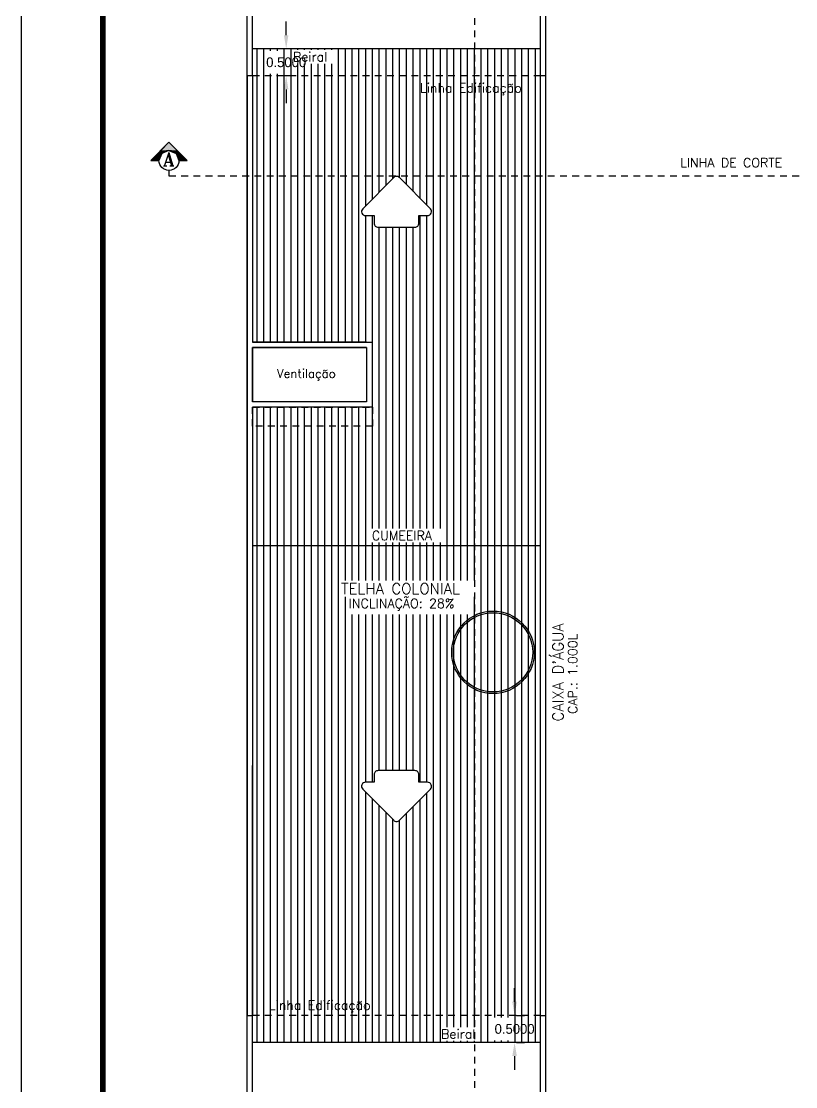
# Model space of a CAD drawing. Extents: x 1223 to 2114, y 507 to 973.
# Drawn here: x 1931.86 to 1946.11, y 573.05 to 592.67 of the extents above; entities that cross this region are included whole.
import ezdxf

# ---------------------------------------------------------------- set-up
doc = ezdxf.new("R2010")
doc.units = 0
doc.header["$MEASUREMENT"] = 0
doc.linetypes.add('HIDDEN2', pattern=[0.1875, 0.125, -0.0625])
doc.layers.get('0').update_dxf_attribs({"linetype": 'CONTINUOUS'})
doc.layers.get('DEFPOINTS').update_dxf_attribs({"linetype": 'CONTINUOUS'})
for name, color, linetype in [('CAIXA_DAGUA', 4, 'CONTINUOUS'), ('DIVERSOS', 2, 'CONTINUOUS'), ('JANELAS', 8, 'CONTINUOUS'), ('PAREDE', 2, 'CONTINUOUS'), ('PROJECAO', 7, 'HIDDEN2'), ('REBAIXO', 8, 'CONTINUOUS')]:
    doc.layers.add(name, color=color, linetype=linetype)
doc.styles.add('PADRAO_TXT', font='romans.shx')
doc.styles.add('PADRAO_TXT2', font='romant', dxfattribs={"height": 0.6})
doc.dimstyles.get("Standard").update_dxf_attribs({"dimtxt": 0.18, "dimasz": 0.18, "dimexe": 0.18, "dimexo": 0.0625, "dimgap": 0.09, "dimtad": 0, "dimtih": 1, "dimtoh": 1, "dimdec": 4, "dimzin": 0, "dimdsep": 46, "dimtxsty": 'Standard', "dimcen": 0.09, "dimadec": 0, "dimazin": 0, "dimtfac": 1, "dimtdec": 4, "dimtofl": 0, "dimtmove": 0, "dimatfit": 3, "dimfxl": 0, "dimtolj": 1, "dimtzin": 0, "dimarcsym": 0})

# ---------------------------------------------------------------- blocks, each defined once
blk = doc.blocks.new('*D284')
at = {"layer": 'DEFPOINTS', "color": 0, "transparency": 16777216}
for p in [(1936.733, 592.161), (1936.885, 592.161), (1936.885, 591.661)]:
    blk.add_point(p, dxfattribs=at)
at = {"layer": 'PAREDE', "color": 7, "lineweight": -2, "transparency": 16777216}
for p, q in [((1936.733, 592.411), (1936.733, 592.661)), ((1936.733, 591.411), (1936.733, 591.161))]:
    blk.add_line(p, q, dxfattribs=at)
at = {"layer": 'PAREDE', "color": 0, "lineweight": -2, "transparency": 16777216}
for p, q in [((1936.823, 592.161), (1936.553, 592.161)), ((1936.823, 591.661), (1936.553, 591.661))]:
    blk.add_line(p, q, dxfattribs=at)
at = {"layer": 'PAREDE', "color": 7, "transparency": 16777216}
for points in [[(1936.691, 592.411), (1936.774, 592.411), (1936.733, 592.161)], [(1936.691, 591.411), (1936.774, 591.411), (1936.733, 591.661)]]:
    blk.add_solid(points, dxfattribs=at)
at = {"layer": 'PAREDE', "color": 0, "transparency": 16777216, "insert": (1936.733, 591.911), "char_height": 0.18, "attachment_point": 5}
blk.add_mtext('\\A1;0.5000', dxfattribs=at)
blk = doc.blocks.new('SETA1')
at = {"layer": 'DIVERSOS'}
blk.add_lwpolyline([(-0.225, 0), (0.225, 0, 0.414214), (0.275, 0.05), (0.275, 0.142), (0.379, 0.142, 0.668179), (0.415, 0.227), (0.035, 0.61, 0.414214), (-0.035, 0.61), (-0.415, 0.227, 0.668179), (-0.379, 0.142), (-0.275, 0.142), (-0.275, 0.05, 0.414214)], format="xyb", close=True, dxfattribs=at)
blk = doc.blocks.new('*X195')
at = {"color": 0}
for p, q in [((1787.258, 635.615), (1787.258, 636.115)), ((1787.383, 635.615), (1787.383, 636.115)), ((1787.508, 636.079), (1787.508, 636.115)), ((1787.633, 636.079), (1787.633, 636.115)), ((1787.758, 635.615), (1787.758, 636.115)), ((1787.883, 635.615), (1787.883, 636.115)), ((1788.008, 636.095), (1788.008, 636.115)), ((1788.133, 636.095), (1788.133, 636.115)), ((1788.258, 636.095), (1788.258, 636.115)), ((1788.383, 636.095), (1788.383, 636.115)), ((1788.508, 636.095), (1788.508, 636.115)), ((1788.633, 636.095), (1788.633, 636.115)), ((1788.758, 635.615), (1788.758, 636.115)), ((1788.883, 635.615), (1788.883, 636.115)), ((1789.008, 635.615), (1789.008, 636.115)), ((1789.133, 635.615), (1789.133, 636.115)), ((1789.258, 635.615), (1789.258, 636.115)), ((1789.383, 635.615), (1789.383, 636.115)), ((1789.508, 635.615), (1789.508, 636.115)), ((1789.633, 635.615), (1789.633, 636.115)), ((1789.758, 635.615), (1789.758, 636.115)), ((1789.883, 635.615), (1789.883, 636.115)), ((1790.008, 635.615), (1790.008, 636.115)), ((1790.133, 635.615), (1790.133, 636.115)), ((1790.258, 635.615), (1790.258, 636.115)), ((1790.383, 635.615), (1790.383, 636.115)), ((1790.508, 635.615), (1790.508, 636.115)), ((1790.633, 635.615), (1790.633, 636.115)), ((1790.758, 635.615), (1790.758, 636.115)), ((1790.883, 635.615), (1790.883, 636.115)), ((1791.008, 635.615), (1791.008, 636.115)), ((1791.133, 635.615), (1791.133, 636.115)), ((1791.258, 635.615), (1791.258, 636.115)), ((1791.383, 635.615), (1791.383, 636.115)), ((1791.508, 635.615), (1791.508, 636.115)), ((1791.633, 635.615), (1791.633, 636.115)), ((1791.758, 635.615), (1791.758, 636.115)), ((1791.883, 635.615), (1791.883, 636.115)), ((1792.008, 635.615), (1792.008, 636.115)), ((1792.133, 635.615), (1792.133, 636.115)), ((1792.258, 635.615), (1792.258, 636.115)), ((1792.383, 635.615), (1792.383, 636.115)), ((1788.008, 635.615), (1788.008, 635.84)), ((1788.133, 635.615), (1788.133, 635.84)), ((1788.258, 635.615), (1788.258, 635.84)), ((1788.383, 635.615), (1788.383, 635.84)), ((1788.508, 635.615), (1788.508, 635.84)), ((1788.633, 635.615), (1788.633, 635.84)), ((1787.508, 635.615), (1787.508, 635.652)), ((1787.633, 635.615), (1787.633, 635.652)), ((1787.258, 630.715), (1787.258, 635.615)), ((1787.383, 630.715), (1787.383, 635.615)), ((1787.508, 630.715), (1787.508, 635.615)), ((1787.633, 630.715), (1787.633, 635.615)), ((1787.758, 630.715), (1787.758, 635.615)), ((1787.883, 630.715), (1787.883, 635.615)), ((1788.008, 630.715), (1788.008, 635.615)), ((1788.133, 630.715), (1788.133, 635.615)), ((1788.258, 630.715), (1788.258, 635.615)), ((1788.383, 630.715), (1788.383, 635.615)), ((1788.508, 630.715), (1788.508, 635.615)), ((1788.633, 630.715), (1788.633, 635.615)), ((1788.758, 630.715), (1788.758, 635.615)), ((1788.883, 630.715), (1788.883, 635.615)), ((1789.008, 630.715), (1789.008, 635.615)), ((1789.133, 630.715), (1789.133, 635.615)), ((1789.258, 633.226), (1789.258, 635.615)), ((1789.383, 633.352), (1789.383, 635.615)), ((1789.508, 633.478), (1789.508, 635.615)), ((1789.633, 633.604), (1789.633, 635.615)), ((1789.758, 633.73), (1789.758, 635.615)), ((1789.883, 633.741), (1789.883, 635.615)), ((1790.008, 633.614), (1790.008, 635.615)), ((1790.133, 633.488), (1790.133, 635.615)), ((1790.258, 633.362), (1790.258, 635.615)), ((1790.383, 633.236), (1790.383, 635.615)), ((1790.508, 627.279), (1790.508, 635.615)), ((1790.633, 627.279), (1790.633, 635.615)), ((1790.758, 626.965), (1790.758, 635.615)), ((1790.883, 626.965), (1790.883, 635.615)), ((1791.008, 626.965), (1791.008, 635.615)), ((1791.133, 626.965), (1791.133, 635.615)), ((1791.258, 626.965), (1791.258, 635.615)), ((1791.383, 626.965), (1791.383, 635.615)), ((1791.508, 626.965), (1791.508, 635.615)), ((1791.633, 626.965), (1791.633, 635.615)), ((1791.758, 626.965), (1791.758, 635.615)), ((1791.883, 626.965), (1791.883, 635.615)), ((1792.008, 626.965), (1792.008, 635.615)), ((1792.133, 626.965), (1792.133, 635.615)), ((1792.258, 626.965), (1792.258, 635.615)), ((1792.383, 626.965), (1792.383, 635.615)), ((1789.258, 630.715), (1789.258, 633.043)), ((1789.383, 627.279), (1789.383, 633.043)), ((1790.258, 627.279), (1790.258, 633.043)), ((1790.383, 627.279), (1790.383, 633.043)), ((1789.508, 627.279), (1789.508, 632.83)), ((1789.633, 627.279), (1789.633, 632.83)), ((1789.758, 627.279), (1789.758, 632.83)), ((1789.883, 627.279), (1789.883, 632.83)), ((1790.008, 627.279), (1790.008, 632.83)), ((1790.133, 627.279), (1790.133, 632.83)), ((1787.258, 626.965), (1787.258, 629.515)), ((1787.383, 626.965), (1787.383, 629.515)), ((1787.508, 626.965), (1787.508, 629.515)), ((1787.633, 626.965), (1787.633, 629.515)), ((1787.758, 626.965), (1787.758, 629.515)), ((1787.883, 626.965), (1787.883, 629.515)), ((1788.008, 626.965), (1788.008, 629.515)), ((1788.133, 626.965), (1788.133, 629.515)), ((1788.258, 626.965), (1788.258, 629.515)), ((1788.383, 626.965), (1788.383, 629.515)), ((1788.508, 626.965), (1788.508, 629.515)), ((1788.633, 626.965), (1788.633, 629.515)), ((1788.758, 626.965), (1788.758, 629.515)), ((1788.883, 626.965), (1788.883, 629.515)), ((1789.008, 626.965), (1789.008, 629.515)), ((1789.133, 626.965), (1789.133, 629.515)), ((1789.258, 626.965), (1789.258, 629.515)), ((1789.383, 626.965), (1789.383, 627.024)), ((1789.508, 626.965), (1789.508, 627.024)), ((1789.633, 626.965), (1789.633, 627.024)), ((1789.758, 626.965), (1789.758, 627.024)), ((1789.883, 626.965), (1789.883, 627.024)), ((1790.008, 626.965), (1790.008, 627.024)), ((1790.133, 626.965), (1790.133, 627.024)), ((1790.258, 626.965), (1790.258, 627.024)), ((1790.383, 626.965), (1790.383, 627.024)), ((1790.508, 626.965), (1790.508, 627.024)), ((1790.633, 626.965), (1790.633, 627.024)), ((1787.258, 618.315), (1787.258, 626.965)), ((1787.383, 618.315), (1787.383, 626.965)), ((1787.508, 618.315), (1787.508, 626.965)), ((1787.633, 618.315), (1787.633, 626.965)), ((1787.758, 618.315), (1787.758, 626.965)), ((1787.883, 618.315), (1787.883, 626.965)), ((1788.008, 618.315), (1788.008, 626.965)), ((1788.133, 618.315), (1788.133, 626.965)), ((1788.258, 618.315), (1788.258, 626.965)), ((1788.383, 618.315), (1788.383, 626.965)), ((1788.508, 618.315), (1788.508, 626.965)), ((1788.633, 618.315), (1788.633, 626.965)), ((1788.758, 618.315), (1788.758, 626.965)), ((1788.883, 626.323), (1788.883, 626.965)), ((1789.008, 626.323), (1789.008, 626.965)), ((1789.133, 626.323), (1789.133, 626.965)), ((1789.258, 626.323), (1789.258, 626.965)), ((1789.383, 626.323), (1789.383, 626.965)), ((1789.508, 626.323), (1789.508, 626.965)), ((1789.633, 626.323), (1789.633, 626.965)), ((1789.758, 626.323), (1789.758, 626.965)), ((1789.883, 626.323), (1789.883, 626.965)), ((1790.008, 626.323), (1790.008, 626.965)), ((1790.133, 626.323), (1790.133, 626.965)), ((1790.258, 626.323), (1790.258, 626.965)), ((1790.383, 626.323), (1790.383, 626.965)), ((1790.508, 626.323), (1790.508, 626.965)), ((1790.633, 626.323), (1790.633, 626.965)), ((1790.758, 626.323), (1790.758, 626.965)), ((1790.883, 626.323), (1790.883, 626.965)), ((1791.008, 626.323), (1791.008, 626.965)), ((1791.133, 626.323), (1791.133, 626.965)), ((1791.258, 626.323), (1791.258, 626.965)), ((1791.383, 618.315), (1791.383, 626.965)), ((1791.508, 618.315), (1791.508, 626.965)), ((1791.633, 618.315), (1791.633, 626.965)), ((1791.758, 618.315), (1791.758, 626.965)), ((1791.883, 618.315), (1791.883, 626.965)), ((1792.008, 618.315), (1792.008, 626.965)), ((1792.133, 618.315), (1792.133, 626.965)), ((1792.258, 618.315), (1792.258, 626.965)), ((1792.383, 618.315), (1792.383, 626.965)), ((1788.883, 618.315), (1788.883, 626.023)), ((1791.258, 618.315), (1791.258, 626.023)), ((1789.008, 618.315), (1789.008, 625.696)), ((1789.133, 618.315), (1789.133, 625.696)), ((1789.258, 622.61), (1789.258, 625.696)), ((1789.383, 622.61), (1789.383, 625.696)), ((1789.508, 622.823), (1789.508, 625.696)), ((1789.633, 622.823), (1789.633, 625.696)), ((1789.758, 622.823), (1789.758, 625.696)), ((1789.883, 622.823), (1789.883, 625.696)), ((1790.008, 622.823), (1790.008, 625.696)), ((1790.133, 622.823), (1790.133, 625.696)), ((1790.258, 622.61), (1790.258, 625.696)), ((1790.383, 622.61), (1790.383, 625.696)), ((1790.508, 618.315), (1790.508, 625.696)), ((1790.633, 618.315), (1790.633, 625.696)), ((1790.758, 618.315), (1790.758, 625.696)), ((1790.883, 618.315), (1790.883, 625.696)), ((1791.008, 618.315), (1791.008, 625.696)), ((1791.133, 618.315), (1791.133, 625.696)), ((1789.258, 618.315), (1789.258, 622.427)), ((1789.383, 618.315), (1789.383, 622.301)), ((1790.383, 618.315), (1790.383, 622.417)), ((1789.508, 618.315), (1789.508, 622.175)), ((1790.133, 618.315), (1790.133, 622.164)), ((1790.258, 618.315), (1790.258, 622.291)), ((1789.633, 618.315), (1789.633, 622.049)), ((1789.758, 618.315), (1789.758, 621.923)), ((1789.883, 618.315), (1789.883, 621.912)), ((1790.008, 618.315), (1790.008, 622.038)), ((1787.258, 617.815), (1787.258, 618.315)), ((1787.383, 617.815), (1787.383, 618.315)), ((1787.508, 617.815), (1787.508, 618.315)), ((1787.633, 617.815), (1787.633, 618.315)), ((1787.758, 617.815), (1787.758, 618.315)), ((1787.883, 617.815), (1787.883, 618.315)), ((1788.008, 617.815), (1788.008, 618.315)), ((1788.133, 617.815), (1788.133, 618.315)), ((1788.258, 617.815), (1788.258, 618.315)), ((1788.383, 617.815), (1788.383, 618.315)), ((1788.508, 617.815), (1788.508, 618.315)), ((1788.633, 617.815), (1788.633, 618.315)), ((1788.758, 617.815), (1788.758, 618.315)), ((1788.883, 617.815), (1788.883, 618.315)), ((1789.008, 617.815), (1789.008, 618.315)), ((1789.133, 617.815), (1789.133, 618.315)), ((1789.258, 617.815), (1789.258, 618.315)), ((1789.383, 617.815), (1789.383, 618.315)), ((1789.508, 617.815), (1789.508, 618.315)), ((1789.633, 617.815), (1789.633, 618.315)), ((1789.758, 617.815), (1789.758, 618.315)), ((1789.883, 617.815), (1789.883, 618.315)), ((1790.008, 617.815), (1790.008, 618.315)), ((1790.133, 617.815), (1790.133, 618.315)), ((1790.258, 617.815), (1790.258, 618.315)), ((1790.383, 617.815), (1790.383, 618.315)), ((1790.508, 617.815), (1790.508, 618.315)), ((1790.633, 617.815), (1790.633, 618.315)), ((1790.758, 618.102), (1790.758, 618.315)), ((1790.883, 618.102), (1790.883, 618.315)), ((1791.008, 618.102), (1791.008, 618.315)), ((1791.133, 618.102), (1791.133, 618.315)), ((1791.258, 618.102), (1791.258, 618.315)), ((1791.383, 617.815), (1791.383, 618.315)), ((1791.508, 617.815), (1791.508, 618.315)), ((1791.633, 618.279), (1791.633, 618.315)), ((1791.758, 618.279), (1791.758, 618.315)), ((1791.883, 618.279), (1791.883, 618.315)), ((1792.008, 617.815), (1792.008, 618.315)), ((1792.133, 617.815), (1792.133, 618.315)), ((1792.258, 617.815), (1792.258, 618.315)), ((1792.383, 617.815), (1792.383, 618.315)), ((1790.758, 617.815), (1790.758, 617.847)), ((1790.883, 617.815), (1790.883, 617.847)), ((1791.008, 617.815), (1791.008, 617.847)), ((1791.133, 617.815), (1791.133, 617.847)), ((1791.258, 617.815), (1791.258, 617.847)), ((1791.633, 617.815), (1791.633, 617.852)), ((1791.758, 617.815), (1791.758, 617.852)), ((1791.883, 617.815), (1791.883, 617.852))]:
    blk.add_line(p, q, dxfattribs=at)
blk = doc.blocks.new('CXC1000')
at = {"layer": 'CAIXA_DAGUA'}
for radius in [0.76, 0.73]:
    blk.add_circle((0, 0), radius, dxfattribs=at)
blk = doc.blocks.new('*D286')
at = {"layer": 'DEFPOINTS', "color": 0, "transparency": 16777216}
for p in [(1940.907, 574.361), (1940.907, 573.861), (1940.938, 573.861)]:
    blk.add_point(p, dxfattribs=at)
at = {"layer": 'PAREDE', "color": 7, "lineweight": -2, "transparency": 16777216}
for p, q in [((1940.938, 574.611), (1940.938, 574.861)), ((1940.938, 573.611), (1940.938, 573.361))]:
    blk.add_line(p, q, dxfattribs=at)
at = {"layer": 'PAREDE', "color": 0, "lineweight": -2, "transparency": 16777216}
for p, q in [((1940.97, 574.361), (1941.118, 574.361)), ((1940.97, 573.861), (1941.118, 573.861))]:
    blk.add_line(p, q, dxfattribs=at)
at = {"layer": 'PAREDE', "color": 7, "transparency": 16777216}
for points in [[(1940.896, 574.611), (1940.98, 574.611), (1940.938, 574.361)], [(1940.896, 573.611), (1940.98, 573.611), (1940.938, 573.861)]]:
    blk.add_solid(points, dxfattribs=at)
at = {"layer": 'PAREDE', "color": 0, "transparency": 16777216, "insert": (1940.938, 574.111), "char_height": 0.18, "attachment_point": 5}
blk.add_mtext('\\A1;0.5000', dxfattribs=at)
blk = doc.blocks.new('*U11')
at = {"layer": 'DIVERSOS', "linetype": 'Continuous'}
for p, q in [((0, 0.334), (-0.15, 0.184)), ((0.15, 0.184), (0, 0.334)), ((-0.204, 0.13), (-0.334, 0)), ((-0.15, 0.184), (-0.204, 0.13)), ((-0.13, 0.13), (-0.184, 0)), ((0, 0.184), (-0.13, 0.13)), ((0, 0.184), (0.13, 0.13)), ((0.13, 0.13), (0.184, 0)), ((0.15, 0.184), (0.204, 0.13)), ((0.204, 0.13), (0.334, 0))]:
    blk.add_line(p, q, dxfattribs=at)
for points in [[(0, 0.334), (-0.15, 0.184), (0.15, 0.184)], [(-0.204, 0.13), (-0.334, 0), (-0.184, 0)], [(-0.15, 0.184), (-0.204, 0.13), (-0.13, 0.13)], [(0, 0.184), (0.13, 0.13), (0.204, 0.13)], [(0.13, 0.13), (0.184, 0), (0.334, 0)]]:
    blk.add_solid(points, dxfattribs=at)
at = {"layer": 'DIVERSOS', "linetype": 'Continuous', "extrusion": (0, 0, -1)}
for points in [[(0.204, 0.13), (0.13, 0.13), (0.184, 0)], [(0.15, 0.184), (0, 0.184), (0.13, 0.13)], [(0, 0.184), (-0.15, 0.184), (-0.204, 0.13)], [(-0.13, 0.13), (-0.204, 0.13), (-0.334, 0)]]:
    blk.add_solid(points, dxfattribs=at)
blk = doc.blocks.new('CORTE_A')
at = {"layer": 'DIVERSOS'}
for p, q in [((-0.334, 0), (0, 0.334)), ((0, 0.334), (0.334, 0)), ((-0.334, 0), (-0.184, 0)), ((0.184, 0), (0.334, 0))]:
    blk.add_line(p, q, dxfattribs=at)
blk.add_circle((0, 0), 0.184, dxfattribs=at)
at = {"layer": 'DIVERSOS', "linetype": 'Continuous'}
blk.add_blockref('*U11', (0, 0), dxfattribs=at)
at = {"layer": 'DIVERSOS', "style": 'PADRAO_TXT2'}
blk.add_text('A', height=0.25, dxfattribs=at).set_placement((-0.112, -0.102))

msp = doc.modelspace()

# ---------------------------------------------------------------- linework, layer by layer
msp.add_lwpolyline([(1931.85648, 562.47863), (1958.10648, 562.47863), (1958.10648, 599.60363), (1931.85648, 599.60363)], close=True)
at = {"const_width": 0.1}
msp.add_lwpolyline([(1933.35648, 563.10363), (1957.48148, 563.10363), (1957.48148, 598.97863), (1933.35648, 598.97863)], close=True, dxfattribs=at)
at = {"layer": 'JANELAS'}
for p, q in [((1936.01449, 591.66056), (1936.01449, 597.67202)), ((1936.11449, 591.66056), (1936.11449, 597.56229)), ((1941.41449, 591.66056), (1941.41449, 597.06943)), ((1941.51449, 591.66056), (1941.51449, 597.16056)), ((1941.41449, 592.16056), (1936.11449, 592.16056)), ((1941.41449, 583.01056), (1936.11449, 583.01056))]:
    msp.add_line(p, q, dxfattribs=at)
at = {"layer": 'PAREDE'}
for p, q in [((1936.01449, 591.66056), (1936.01449, 574.36056)), ((1936.01449, 574.36056), (1936.01449, 591.66056)), ((1936.11449, 591.66056), (1936.01449, 591.66056)), ((1936.11449, 591.66056), (1936.11449, 586.76056)), ((1941.41449, 574.36056), (1941.41449, 591.66056)), ((1941.51449, 591.66056), (1941.41449, 591.66056)), ((1941.51449, 574.36056), (1941.51449, 591.66056)), ((1941.51449, 574.36056), (1941.51449, 591.66056)), ((1938.21449, 586.76056), (1936.11449, 586.76056)), ((1938.21449, 586.66056), (1936.11449, 586.66056)), ((1936.11449, 586.66056), (1936.11449, 585.66056)), ((1936.11449, 585.56056), (1936.11449, 574.36056)), ((1936.11449, 574.36056), (1936.11449, 578.96056)), ((1936.01449, 574.36056), (1936.11449, 574.36056)), ((1941.41449, 574.36056), (1941.51449, 574.36056))]:
    msp.add_line(p, q, dxfattribs=at)
msp.add_lwpolyline([(1936.11449, 586.76056), (1938.31449, 586.76056), (1938.31449, 585.56056), (1936.11449, 585.56056)], dxfattribs=at)
msp.add_lwpolyline([(1936.11449, 586.66056), (1938.21449, 586.66056), (1938.21449, 585.66056), (1936.11449, 585.66056)], close=True, dxfattribs=at)
at = {"layer": 'PROJECAO'}
for p, q in [((1940.20211, 597.67528), (1940.20211, 564.55032)), ((1934.57532, 589.92006), (1934.57532, 589.81811)), ((1934.57532, 589.81811), (1956.54326, 589.81811))]:
    msp.add_line(p, q, dxfattribs=at)
at = {"layer": 'PROJECAO', "color": 3}
for p, q in [((1941.41449, 591.66056), (1936.11449, 591.66056)), ((1941.41449, 574.36056), (1936.01449, 574.36056))]:
    msp.add_line(p, q, dxfattribs=at)
at = {"layer": 'PROJECAO'}
msp.add_lwpolyline([(1936.11449, 585.56056), (1938.32184, 585.56056), (1938.32184, 585.21301), (1936.11449, 585.21301)], close=True, dxfattribs=at)
at = {"layer": 'REBAIXO'}
for p, q in [((1936.01449, 568.26056), (1936.01449, 574.36056)), ((1936.11449, 568.26056), (1936.11449, 574.36056)), ((1941.41449, 568.26056), (1941.41449, 574.36056)), ((1941.51449, 568.26056), (1941.51449, 574.36056)), ((1941.41449, 573.86056), (1936.11449, 573.86056))]:
    msp.add_line(p, q, dxfattribs=at)

# ---------------------------------------------------------------- block references
at = {"layer": 'PAREDE', "xscale": 1.5, "yscale": 1.5, "zscale": 1.5}
msp.add_blockref('SETA1', (1938.76449, 588.87493), dxfattribs=at)
at = {"layer": 'PAREDE', "xscale": 1.5, "yscale": 1.5, "zscale": 1.5, "rotation": 180}
msp.add_blockref('SETA1', (1938.76449, 578.86805), dxfattribs=at)
at = {"layer": 'REBAIXO', "linetype": 'Continuous'}
msp.add_blockref('*X195', (148.93885, -43.95491), dxfattribs=at)
at = {"layer": 'REBAIXO'}
for name, p in [('CORTE_A', (1934.57532, 590.10427)), ('CXC1000', (1940.54075, 581.04687))]:
    msp.add_blockref(name, p, dxfattribs=at)

# ---------------------------------------------------------------- texts
at = {"layer": 'JANELAS', "style": 'PADRAO_TXT'}
for s, p in [('Beiral', (1936.85776, 591.92784)), ('Linha Edificação', (1939.19725, 591.35561)), ('LINHA DE CORTE', (1943.9853, 589.97894)), ('CUMEEIRA', (1938.31017, 583.11176)), ('INCLINAÇÃO: 28%', (1937.88356, 581.86291)), ('Linha Edificação', (1936.41527, 574.46389)), ('Beiral', (1939.58399, 573.9344))]:
    msp.add_text(s, height=0.17, dxfattribs=at).set_placement(p)
msp.add_text('CAP.: 1.000L', height=0.17, rotation=90, dxfattribs=at).set_placement((1942.09263, 579.91191))
at = {"layer": 'PAREDE', "style": 'PADRAO_TXT'}
for s, height, p in [('Ventilação', 0.16, (1936.56323, 586.10025)), ('TELHA COLONIAL', 0.2, (1937.74449, 582.11791))]:
    msp.add_text(s, height=height, dxfattribs=at).set_placement(p)
msp.add_text("CAIXA D'ÁGUA", height=0.2, rotation=90, dxfattribs=at).set_placement((1941.83763, 579.77284))

# ---------------------------------------------------------------- dimensions: what is measured, and where the dimension line sits
at = {"layer": 'PAREDE'}
for base, p1, p2, picture, middle in [((1936.73283, 592.16056), (1936.88519, 591.66056), (1936.88519, 592.16056), '*D284', (1936.73283, 591.91056)), ((1940.93793, 573.86056), (1940.90746, 574.36056), (1940.90746, 573.86056), '*D286', (1940.93793, 574.11056))]:
    dim = msp.add_linear_dim(base=base, p1=p1, p2=p2, angle=90, dimstyle='Standard', override={"dimasz": 0.25, "dimlfac": 1, "dimclrd": 7}, dxfattribs=at)
    dim.commit()
    dim.dimension.update_dxf_attribs({"geometry": picture, "text_midpoint": middle})

doc.saveas('drawing.dxf')
